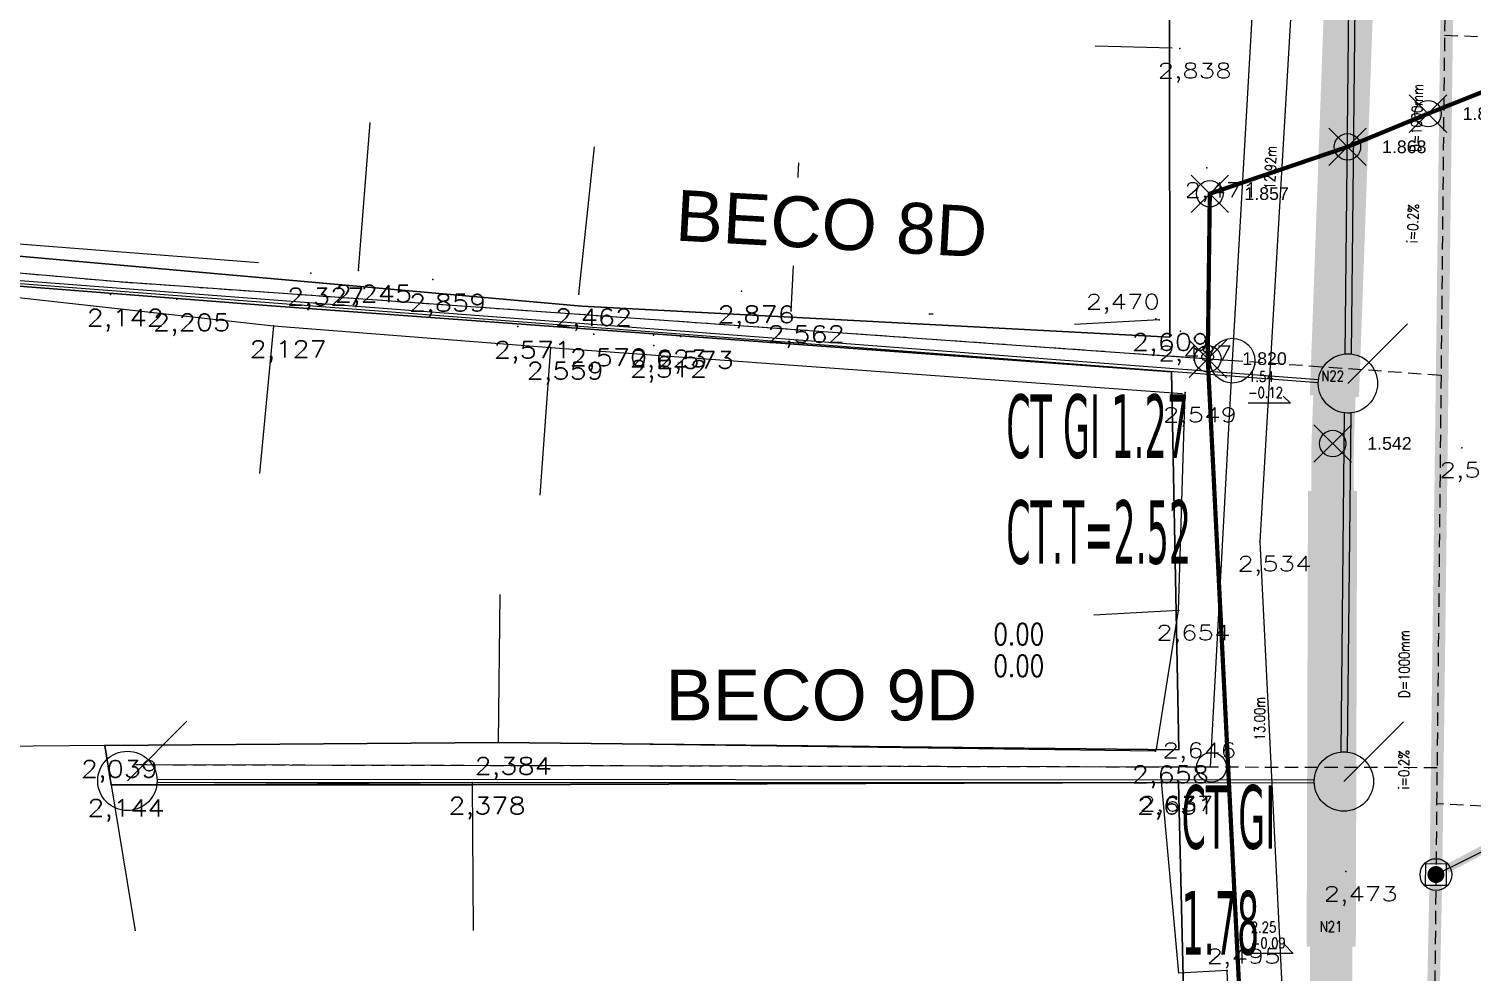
# Model space of a CAD drawing. Extents: x -160 to 364724, y -100 to 7353297.
# Drawn here: x 359243.2 to 359277.27, y 7352640.87 to 7352663.16 of the extents above; entities that cross this region are included whole.
import ezdxf
from ezdxf.enums import TextEntityAlignment as Align

# ---------------------------------------------------------------- set-up
doc = ezdxf.new("R2010")
doc.units = 0
doc.header["$LTSCALE"] = 5
for name, pattern in [('CENTER2', [1.125, 0.75, -0.125, 0.125, -0.125]), ('CONTINUO', [0]), ('DASHDOT2', [12.7, 6.35, -3.175, 0, -3.175]), ('HIDDEN2', [0.1875, 0.125, -0.0625])]:
    doc.linetypes.add(name, pattern=pattern)
for name, color, linetype in [('0-quadras', 6, 'Continuous'), ('ID_TRECHO_PV', 7, 'Continuous'), ('LIN - ADUTORA', 2, 'Continuous'), ('LIN - PV ESG', 4, 'Continuous'), ('LIN - REDE EXISTENTE SECUNDÁRIA', 2, 'Continuous'), ('LT-COTAS', 7, 'CONTINUO'), ('LT-COTAS-W', 7, 'CONTINUO'), ('ortofoto', 7, 'Continuous'), ('P_Eixo', 1, 'CENTER2'), ('PONTOS-AGUA_U', 7, 'Continuous'), ('PONTOS-CAIXAS', 7, 'Continuous'), ('PONTOS-CAIXAS_U', 1, 'Continuous'), ('PS_IND_COMPRIMENTO', 7, 'Continuous'), ('PS_IND_DIAMETRO', 7, 'Continuous'), ('PS_IND_INCLINACAO', 7, 'Continuous'), ('PS_PONTOS_IDENTIFICACAO_LIN', 7, 'Continuous'), ('PS_PONTOS_IDENTIFICACAO_TXT', 7, 'Continuous'), ('T-MARGEM', 7, 'Continuous'), ('TUBO_DE_CONCRETO', 2, 'Continuous'), ('TUBO_PE_80_NTS194_PN_12_5', 7, 'Continuous'), ('TUBO_PVC', 1, 'Continuous'), ('V-NODE', 1, 'Continuous'), ('V-NODE-TEXT', 11, 'Continuous'), ('ZZ-Carimbo Texto', 7, 'Continuous')]:
    doc.layers.add(name, color=color, linetype=linetype)
for name, color, linetype, lineweight in [('LIN - AF', 142, 'Continuous', 5), ('LT-ALINHAMENTO-PREDIAL', 4, 'DASHDOT2', 25), ('LT-BORDA', 1, 'Continuous', 9)]:
    doc.layers.add(name, color=color, linetype=linetype, lineweight=lineweight)
doc.styles.add('1_0250 R200', font='verdana.ttf', dxfattribs={"width": 0.4, "height": 0.4})
doc.styles.add('CARIMBO', font='arial.ttf', dxfattribs={"height": 2})
doc.styles.add('ROMANS', font='ROMANS.shx', dxfattribs={"height": 2})
doc.styles.add('simplex', font='simplex.shx', dxfattribs={"width": 0.8})
doc.styles.get("Standard").update_dxf_attribs({"font": 'arial.ttf'})
picture_1 = doc.add_image_def('image1.tif', size_in_pixel=(14710, 13573))

# ---------------------------------------------------------------- blocks, each defined once
blk = doc.blocks.new('*U151')
at = {"color": 0, "linetype": 'ByBlock', "lineweight": -2, "transparency": 16777216}
for p, q in [((-0.707, -0.707), (0.707, 0.707)), ((-0.707, 0.707), (0.707, -0.707))]:
    blk.add_line(p, q, dxfattribs=at)
blk.add_circle((0, 0), 0.5, dxfattribs=at)
blk = doc.blocks.new('A$C16bf6896')
at = {"layer": 'V-NODE', "xscale": 0.625, "yscale": 0.625, "zscale": 0.625}
for p in [(-12.524, -168.07, 0.812), (-14.427, -168.855, 0.784), (-17.676, -169.961, 0.773), (-17.724, -173.859, 0.736), (-14.775, -175.862, 0.458)]:
    blk.add_blockref('*U151', p, dxfattribs=at)
at = {"layer": 'V-NODE-TEXT', "char_height": 0.3, "attachment_point": 4}
for s, insert in [('1.896', (-11.707, -168.07, 0.812)), ('1.868', (-13.61, -168.855, 0.784)), ('1.857', (-16.859, -169.961, 0.773)), ('1.820', (-16.907, -173.859, 0.736)), ('1.542', (-13.958, -175.862, 0.458))]:
    blk.add_mtext(s, dxfattribs=dict(at, insert=insert))
blk = doc.blocks.new('*U235', base_point=(359272.516, 7352638.31))
at = {"linetype": 'Continuous'}
blk.add_lwpolyline([(359272.266, 7352638.06), (359272.766, 7352638.06), (359272.766, 7352638.56), (359272.266, 7352638.56)], close=True, dxfattribs=at)
blk = doc.blocks.new('*U275')
at = {"layer": 'T-MARGEM'}
blk.add_line((0, 0), (0, 0.2), dxfattribs=at)
at = {"layer": 'T-MARGEM', "const_width": 0.025, "flags": 128}
blk.add_lwpolyline([(-0.0125, 0, 1), (0.0125, 0, 1)], format="xyb", close=True, dxfattribs=at)
blk = doc.blocks.new('SIMB_PONTO')
at = {"color": 0}
blk.add_point((0, 0), dxfattribs=at)
for tag in ['COTA', 'PONTO', 'DESC']:
    blk.add_attdef(tag, (0, 0), '', height=1)
blk = doc.blocks.new('*U976', base_point=(550.6981, 290.3575))
blk.add_circle((550.6981, 290.3575), 0.14)
blk = doc.blocks.new('*U979', base_point=(550.6981, 290.3575))
blk.add_circle((550.6981, 290.3575), 0.14)
blk = doc.blocks.new('*U980', base_point=(550.6981, 290.3575))
blk.add_circle((550.6981, 290.3575), 0.14)

msp = doc.modelspace()

# ---------------------------------------------------------------- linework, layer by layer
at = {"layer": 'ID_TRECHO_PV'}
for p, q in [((359274.342, 7352654.782), (359275.749, 7352656.189)), ((359245.526, 7352645.393), (359246.933, 7352646.8)), ((359274.246, 7352645.377), (359275.654, 7352646.784))]:
    msp.add_line(p, q, dxfattribs=at)
at = {"layer": 'LIN - ADUTORA', "const_width": 1}
msp.add_lwpolyline([(359273.849, 7352525.805), (359273.754, 7352541.797), (359273.686, 7352555.56), (359273.743, 7352569.511), (359273.685, 7352582.571), (359273.752, 7352589.143), (359273.627, 7352596.582), (359273.554, 7352609.884), (359273.678, 7352626.758), (359273.945, 7352640.358), (359273.982, 7352653.361), (359274.45, 7352666.276), (359275.111, 7352677.876), (359275.839, 7352692.418), (359277.395, 7352723.77), (359278.621, 7352734.972), (359280.655, 7352747.683), (359282.38, 7352759.029), (359286.168, 7352783.089)], dxfattribs=at)
at = {"layer": 'LIN - AF', "const_width": 0.1, "flags": 128}
msp.add_lwpolyline([(359272.615, 7352609.888), (359272.47, 7352626.553), (359271.033, 7352655.364), (359271.081, 7352659.262), (359274.33, 7352660.368), (359276.233, 7352661.153), (359278.737, 7352662.15), (359278.608, 7352664.413), (359278.694, 7352670.056), (359279.126, 7352695.121), (359279.704, 7352705.878), (359280.809, 7352721.846), (359281.968, 7352734.952), (359282.574, 7352740.817), (359283.984, 7352749.861), (359285.782, 7352758.994), (359287.238, 7352766.681), (359288.261, 7352773.982), (359289.175, 7352786.45)], dxfattribs=at)
at = {"layer": 'LIN - PV ESG'}
msp.add_circle((359276.42, 7352643.18, 1.686), 0.375, dxfattribs=at)
at = {"layer": 'LIN - REDE EXISTENTE SECUNDÁRIA', "flags": 128}
for points in [[(359271.101, 7352645.714), (359271.616, 7352655.317), (359272.461, 7352670.031)], [(359271.616, 7352655.317), (359245.319, 7352657.178), (359231.137, 7352658.419), (359221.657, 7352658.499)], [(359271.101, 7352645.714), (359245.725, 7352645.769)]]:
    msp.add_lwpolyline(points, dxfattribs=at)
at = {"layer": 'LIN - REDE EXISTENTE SECUNDÁRIA'}
for centre, radius in [((359271.616, 7352655.317), 0.529), ((359271.121, 7352645.713), 0.352)]:
    msp.add_circle(centre, radius, dxfattribs=at)
at = {"layer": 'LT-ALINHAMENTO-PREDIAL', "color": 8}
for p, q in [((359239.88, 7352657.154), (359248.973, 7352656.14)), ((359248.973, 7352656.14), (359255.515, 7352655.629)), ((359255.515, 7352655.629), (359270.436, 7352654.543)), ((359254.286, 7352646.296), (359244.991, 7352646.225)), ((359244.991, 7352646.225), (359245.142, 7352645.302)), ((359269.802, 7352646.094), (359254.286, 7352646.296)), ((359245.142, 7352645.302), (359253.667, 7352645.357)), ((359253.667, 7352645.357), (359269.926, 7352645.355))]:
    msp.add_line(p, q, dxfattribs=at)
at = {"layer": 'LT-ALINHAMENTO-PREDIAL', "color": 8, "flags": 128}
for points in [[(359222.504, 7352664.925), (359222.574, 7352659.3), (359226.582, 7352659.37), (359234.34, 7352658.943), (359240.979, 7352658.229), (359250.986, 7352657.451), (359256.182, 7352656.892), (359261.201, 7352656.493), (359269.803, 7352656.308), (359270.415, 7352666.34), (359270.462, 7352669.758)], [(359250.986, 7352657.451), (359251.258, 7352660.941)], [(359256.182, 7352656.892), (359256.557, 7352660.372)], [(359261.201, 7352656.493), (359261.377, 7352659.989)], [(359248.973, 7352656.14), (359248.643, 7352652.655)], [(359255.515, 7352655.629), (359255.261, 7352652.138)], [(359254.286, 7352646.296), (359254.331, 7352649.796)], [(359244.991, 7352646.225), (359241.491, 7352646.198)], [(359245.142, 7352645.302), (359245.707, 7352641.848)], [(359253.667, 7352645.357), (359253.69, 7352641.857)]]:
    msp.add_lwpolyline(points, dxfattribs=at)
for points, elevation in [([(359270.193, 7352662.699), (359268.375, 7352662.745)], 2.47), ([(359269.883, 7352656.282), (359267.886, 7352656.172)], 2.47), ([(359269.819, 7352646.139), (359270.343, 7352649.418), (359270.499, 7352654.565)], 2.646), ([(359270.343, 7352649.418), (359268.346, 7352649.308)], 2.646), ([(359271.677, 7352635.201), (359271.494, 7352640.911), (359270.35, 7352640.851), (359269.942, 7352645.379)], 2.518)]:
    msp.add_lwpolyline(points, dxfattribs=dict(at, elevation=elevation))
at = {"layer": 'LT-BORDA', "elevation": 1.964, "flags": 128}
msp.add_lwpolyline([(359285.357, 7352807.105), (359285.32, 7352800.475), (359285.02, 7352790.382), (359284.671, 7352779.556), (359281.754, 7352765.541), (359279.337, 7352752.034), (359277.007, 7352732.22), (359275.462, 7352722.544), (359274.896, 7352703.772), (359274.009, 7352691.625), (359274.002, 7352679.063), (359273.852, 7352678.144), (359272.259, 7352651.048), (359273.578, 7352624.485), (359274.354, 7352599.621), (359274.277, 7352581.926), (359273.89, 7352568.26), (359274.32, 7352510.876)], dxfattribs=at)
at = {"layer": 'P_Eixo', "color": 1, "linetype": 'HIDDEN2', "ltscale": 0.5}
for p, q in [((359276.622, 7352663.005), (359294.205, 7352662.404)), ((359245.319, 7352657.178), (359231.137, 7352658.419)), ((359276.446, 7352645.703), (359245.725, 7352645.769))]:
    msp.add_line(p, q, dxfattribs=at)
at = {"layer": 'P_Eixo', "color": 1, "linetype": 'HIDDEN2', "ltscale": 0.5, "flags": 128}
for points in [[(359290.602, 7352823.732), (359287.134, 7352778.385), (359278.894, 7352733.428), (359276.926, 7352692.908), (359276.424, 7352643.555), (359275.887, 7352589.752), (359277.551, 7352545.469), (359276.867, 7352505.597), (359277.842, 7352457.728), (359277.647, 7352423.209), (359277.161, 7352411.589), (359279.5, 7352389.378), (359286.267, 7352368.996), (359296.599, 7352348.041)], [(359295.8, 7352643.943), (359276.437, 7352644.847)]]:
    msp.add_lwpolyline(points, dxfattribs=at)
at = {"layer": 'PS_PONTOS_IDENTIFICACAO_LIN', "linetype": 'Continuous'}
for points in [[(359272.813, 7352654.482), (359272.986, 7352654.316), (359271.986, 7352654.316)], [(359272.838, 7352641.539), (359273.05, 7352641.313), (359272.05, 7352641.313)]]:
    msp.add_lwpolyline(points, dxfattribs=at)
at = {"layer": 'TUBO_DE_CONCRETO', "const_width": 1.16}
for points in [[(359274.023, 7352654.479), (359274.409, 7352665.158)], [(359273.948, 7352641.478), (359273.979, 7352652.241)]]:
    msp.add_lwpolyline(points, dxfattribs=at)
at = {"layer": 'TUBO_PE_80_NTS194_PN_12_5', "linetype": 'Continuous'}
for points in [[(359274.487, 7352668.985), (359274.407, 7352668.986), (359274.269, 7352655.482), (359274.349, 7352655.481), (359274.429, 7352655.48), (359274.567, 7352668.985)], [(359274.335, 7352654.082), (359274.255, 7352654.083), (359274.174, 7352646.078), (359274.254, 7352646.077), (359274.334, 7352646.076), (359274.415, 7352654.081)], [(359246.226, 7352645.393), (359246.226, 7352645.361), (359273.546, 7352645.346), (359273.546, 7352645.378), (359273.547, 7352645.409), (359246.226, 7352645.424)]]:
    msp.add_lwpolyline(points, close=True, dxfattribs=at)
at = {"layer": 'TUBO_PVC'}
for points, const_width in [([(359276.423, 7352643.43), (359276.753, 7352669.747)], 0.3), ([(359279.109, 7352644.6), (359276.671, 7352643.312)], 0.2), ([(359276.244, 7352634.781), (359276.415, 7352642.93)], 0.3)]:
    msp.add_lwpolyline(points, dxfattribs=dict(at, const_width=const_width))

# ---------------------------------------------------------------- block references
at = {"layer": 'LT-COTAS'}
ref = msp.add_blockref('SIMB_PONTO', (359270.374, 7352662.694, 2.838), dxfattribs=at)
ref.add_attrib('COTA', '2,838', dxfattribs={"layer": '0', "color": 8, "height": 0.35, "style": 'simplex', "width": 1.25, "flags": 8}).set_placement((359269.849, 7352661.994), (359271.599, 7352661.994), align=Align.FIT)
for p in [(359270.374, 7352662.694, 2.838), (359271.01, 7352659.875, 2.471), (359269.883, 7352656.282, 2.47), (359270.391, 7352656.017, 2.487), (359270.499, 7352654.565, 2.549), (359277.029, 7352653.261, 2.533), (359272.259, 7352651.048, 2.534), (359270.343, 7352649.418, 2.654), (359269.819, 7352646.139, 2.646), (359269.942, 7352645.379, 2.637), (359274.292, 7352643.248, 2.473), (359274.292, 7352643.248, 2.473), (359274.292, 7352643.248, 2.473), (359271.494, 7352640.911, 2.495)]:
    msp.add_blockref('SIMB_PONTO', p, dxfattribs=at)
ref = msp.add_blockref('SIMB_PONTO', (359271.01, 7352659.875, 2.471), dxfattribs=at)
ref.add_attrib('COTA', '2,471', dxfattribs={"layer": '0', "color": 8, "height": 0.35, "style": 'simplex', "width": 1.4, "flags": 8}).set_placement((359270.485, 7352659.175), (359272.235, 7352659.175), align=Align.FIT)
ref = msp.add_blockref('SIMB_PONTO', (359269.883, 7352656.282, 2.47), dxfattribs=at)
ref.add_attrib('COTA', '2,470', dxfattribs={"layer": '0', "color": 8, "height": 0.35, "style": 'simplex', "width": 1.25, "flags": 8}).set_placement((359268.153, 7352656.537, 2.47), (359269.903, 7352656.537, 2.47), align=Align.FIT)
ref = msp.add_blockref('SIMB_PONTO', (359270.391, 7352656.017, 2.487), dxfattribs=at)
ref.add_attrib('COTA', '2,487', dxfattribs={"layer": '0', "color": 8, "height": 0.35, "style": 'simplex', "width": 1.25, "flags": 8}).set_placement((359269.866, 7352655.317), (359271.616, 7352655.317), align=Align.FIT)
ref = msp.add_blockref('SIMB_PONTO', (359270.499, 7352654.565, 2.549), dxfattribs=at)
ref.add_attrib('COTA', '2,549', dxfattribs={"layer": '0', "color": 8, "height": 0.35, "style": 'simplex', "width": 1.26506, "flags": 8}).set_placement((359269.974, 7352653.865), (359271.724, 7352653.865), align=Align.FIT)
ref = msp.add_blockref('SIMB_PONTO', (359277.029, 7352653.261, 2.533), dxfattribs=at)
ref.add_attrib('COTA', '2,533', dxfattribs={"layer": '0', "color": 8, "height": 0.35, "style": 'simplex', "width": 1.25, "flags": 8}).set_placement((359276.504, 7352652.561), (359278.254, 7352652.561), align=Align.FIT)
ref = msp.add_blockref('SIMB_PONTO', (359272.259, 7352651.048, 2.534), dxfattribs=at)
ref.add_attrib('COTA', '2,534', dxfattribs={"layer": '0', "color": 8, "height": 0.35, "style": 'simplex', "width": 1.235294, "flags": 8}).set_placement((359271.734, 7352650.348), (359273.484, 7352650.348), align=Align.FIT)
ref = msp.add_blockref('SIMB_PONTO', (359270.343, 7352649.418, 2.654), dxfattribs=at)
ref.add_attrib('COTA', '2,654', dxfattribs={"layer": '0', "color": 8, "height": 0.35, "style": 'simplex', "width": 1.235294, "flags": 8}).set_placement((359269.818, 7352648.718), (359271.568, 7352648.718), align=Align.FIT)
ref = msp.add_blockref('SIMB_PONTO', (359269.819, 7352646.139, 2.646), dxfattribs=at)
ref.add_attrib('COTA', '2,646', dxfattribs={"layer": '0', "color": 8, "height": 0.35, "style": 'simplex', "width": 1.26506, "flags": 8}).set_placement((359269.964, 7352645.94), (359271.714, 7352645.94), align=Align.FIT)
ref = msp.add_blockref('SIMB_PONTO', (359269.942, 7352645.379, 2.637), dxfattribs=at)
ref.add_attrib('COTA', '2,637', dxfattribs={"layer": '0', "color": 8, "height": 0.35, "style": 'simplex', "width": 1.25, "flags": 8}).set_placement((359269.417, 7352644.679), (359271.167, 7352644.679), align=Align.FIT)
ref = msp.add_blockref('SIMB_PONTO', (359274.292, 7352643.248, 2.473), dxfattribs=at)
ref.add_attrib('COTA', '2,473', dxfattribs={"layer": '0', "color": 8, "height": 0.35, "style": 'simplex', "width": 1.25, "flags": 8}).set_placement((359273.767, 7352642.548), (359275.517, 7352642.548), align=Align.FIT)
ref = msp.add_blockref('SIMB_PONTO', (359274.292, 7352643.248, 2.473), dxfattribs=at)
ref.add_attrib('COTA', '2,473', dxfattribs={"layer": '0', "color": 8, "height": 0.35, "style": 'simplex', "width": 1.25, "flags": 8}).set_placement((359273.767, 7352642.548), (359275.517, 7352642.548), align=Align.FIT)
ref = msp.add_blockref('SIMB_PONTO', (359274.292, 7352643.248, 2.473), dxfattribs=at)
ref.add_attrib('COTA', '2,473', dxfattribs={"layer": '0', "color": 8, "height": 0.35, "style": 'simplex', "width": 1.25, "flags": 8}).set_placement((359273.767, 7352642.548), (359275.517, 7352642.548), align=Align.FIT)
at = {"layer": 'LT-COTAS', "color": 3}
ref = msp.add_blockref('SIMB_PONTO', (359274.292, 7352643.248, 2.473), dxfattribs=at)
ref.add_attrib('COTA', '2,473', dxfattribs={"layer": '0', "color": 8, "height": 0.35, "style": 'simplex', "width": 1.25, "flags": 8}).set_placement((359273.767, 7352642.548), (359275.517, 7352642.548), align=Align.FIT)
msp.add_blockref('SIMB_PONTO', (359274.292, 7352643.248, 2.473), dxfattribs=at)
at = {"layer": 'LT-COTAS'}
ref = msp.add_blockref('SIMB_PONTO', (359271.494, 7352640.911, 2.495), dxfattribs=at)
ref.add_attrib('COTA', '2,495', dxfattribs={"layer": '0', "color": 8, "height": 0.35, "style": 'simplex', "width": 1.25, "flags": 8}).set_placement((359271.004, 7352641.076, 1.964), (359272.754, 7352641.076, 1.964), align=Align.FIT)
at = {"layer": 'LT-COTAS-W', "color": 3}
ref = msp.add_blockref('SIMB_PONTO', (359250.986, 7352657.452, 2.245), dxfattribs=at)
ref.add_attrib('COTA', '2,245', dxfattribs={"layer": '0', "color": 8, "height": 0.4, "style": 'simplex', "width": 1.140625, "flags": 8}).set_placement((359250.424, 7352656.702), (359252.249, 7352656.702), align=Align.FIT)
for p in [(359250.986, 7352657.452, 2.245), (359249.857, 7352657.382, 2.327), (359252.739, 7352657.236, 2.859), (359245.127, 7352656.883, 2.142), (359246.693, 7352656.773, 2.205), (359256.182, 7352656.892, 2.462), (359260.021, 7352656.961, 2.876), (359261.201, 7352656.494, 2.562), (359248.973, 7352656.14, 2.127), (359254.741, 7352656.124, 2.571), (359269.803, 7352656.308, 2.609), (359256.536, 7352655.946, 2.57), (359257.947, 7352655.919, 2.623), (359258.583, 7352655.887, 2.573), (359255.515, 7352655.629, 2.559), (359257.953, 7352655.675, 2.512), (359244.991, 7352646.225, 2.039), (359254.286, 7352646.296, 2.384), (359269.802, 7352646.094, 2.658), (359245.142, 7352645.302, 2.144), (359253.667, 7352645.357, 2.378), (359269.926, 7352645.355, 2.631)]:
    msp.add_blockref('SIMB_PONTO', p, dxfattribs=at)
ref = msp.add_blockref('SIMB_PONTO', (359249.857, 7352657.382, 2.327), dxfattribs=at)
ref.add_attrib('COTA', '2,327', dxfattribs={"layer": '0', "color": 8, "height": 0.4, "style": 'simplex', "width": 1.140625, "flags": 8}).set_placement((359249.295, 7352656.632), (359251.12, 7352656.632), align=Align.FIT)
ref = msp.add_blockref('SIMB_PONTO', (359252.739, 7352657.236, 2.859), dxfattribs=at)
ref.add_attrib('COTA', '2,859', dxfattribs={"layer": '0', "color": 8, "height": 0.4, "style": 'simplex', "width": 1.154367, "flags": 8}).set_placement((359252.176, 7352656.486), (359254.001, 7352656.486), align=Align.FIT)
ref = msp.add_blockref('SIMB_PONTO', (359245.127, 7352656.883, 2.142), dxfattribs=at)
ref.add_attrib('COTA', '2,142', dxfattribs={"layer": '0', "color": 8, "height": 0.4, "style": 'simplex', "width": 1.197656, "flags": 8}).set_placement((359244.564, 7352656.133), (359246.389, 7352656.133), align=Align.FIT)
ref = msp.add_blockref('SIMB_PONTO', (359246.693, 7352656.773, 2.205), dxfattribs=at)
ref.add_attrib('COTA', '2,205', dxfattribs={"layer": '0', "color": 8, "height": 0.4, "style": 'simplex', "width": 1.140625, "flags": 8}).set_placement((359246.13, 7352656.023), (359247.955, 7352656.023), align=Align.FIT)
ref = msp.add_blockref('SIMB_PONTO', (359256.182, 7352656.892, 2.462), dxfattribs=at)
ref.add_attrib('COTA', '2,462', dxfattribs={"layer": '0', "color": 8, "height": 0.4, "style": 'simplex', "width": 1.140625, "flags": 8}).set_placement((359255.62, 7352656.142), (359257.445, 7352656.142), align=Align.FIT)
ref = msp.add_blockref('SIMB_PONTO', (359260.021, 7352656.961, 2.876), dxfattribs=at)
ref.add_attrib('COTA', '2,876', dxfattribs={"layer": '0', "color": 8, "height": 0.4, "style": 'simplex', "width": 1.154367, "flags": 8}).set_placement((359259.459, 7352656.211), (359261.284, 7352656.211), align=Align.FIT)
ref = msp.add_blockref('SIMB_PONTO', (359261.201, 7352656.494, 2.562), dxfattribs=at)
ref.add_attrib('COTA', '2,562', dxfattribs={"layer": '0', "color": 8, "height": 0.4, "style": 'simplex', "width": 1.140625, "flags": 8}).set_placement((359260.638, 7352655.744), (359262.463, 7352655.744), align=Align.FIT)
ref = msp.add_blockref('SIMB_PONTO', (359248.973, 7352656.14, 2.127), dxfattribs=at)
ref.add_attrib('COTA', '2,127', dxfattribs={"layer": '0', "color": 8, "height": 0.4, "style": 'simplex', "width": 1.197656, "flags": 8}).set_placement((359248.411, 7352655.39), (359250.236, 7352655.39), align=Align.FIT)
ref = msp.add_blockref('SIMB_PONTO', (359254.741, 7352656.124, 2.571), dxfattribs=at)
ref.add_attrib('COTA', '2,571', dxfattribs={"layer": '0', "color": 8, "height": 0.4, "style": 'simplex', "width": 1.2775, "flags": 8}).set_placement((359254.178, 7352655.374), (359256.003, 7352655.374), align=Align.FIT)
ref = msp.add_blockref('SIMB_PONTO', (359269.803, 7352656.308, 2.609), dxfattribs=at)
ref.add_attrib('COTA', '2,609', dxfattribs={"layer": '0', "color": 8, "height": 0.4, "style": 'simplex', "width": 1.154367, "flags": 8}).set_placement((359269.241, 7352655.558), (359271.066, 7352655.558), align=Align.FIT)
ref = msp.add_blockref('SIMB_PONTO', (359256.536, 7352655.946, 2.57), dxfattribs=at)
ref.add_attrib('COTA', '2,570', dxfattribs={"layer": '0', "color": 8, "height": 0.4, "style": 'simplex', "width": 1.140625, "flags": 8}).set_placement((359255.973, 7352655.196), (359257.798, 7352655.196), align=Align.FIT)
ref = msp.add_blockref('SIMB_PONTO', (359257.947, 7352655.919, 2.623), dxfattribs=at)
ref.add_attrib('COTA', '2,623', dxfattribs={"layer": '0', "color": 8, "height": 0.4, "style": 'simplex', "width": 1.140625, "flags": 8}).set_placement((359257.384, 7352655.169), (359259.209, 7352655.169), align=Align.FIT)
ref = msp.add_blockref('SIMB_PONTO', (359258.583, 7352655.887, 2.573), dxfattribs=at)
ref.add_attrib('COTA', '2,573', dxfattribs={"layer": '0', "color": 8, "height": 0.4, "style": 'simplex', "width": 1.140625, "flags": 8}).set_placement((359258.02, 7352655.137), (359259.845, 7352655.137), align=Align.FIT)
ref = msp.add_blockref('SIMB_PONTO', (359255.515, 7352655.629, 2.559), dxfattribs=at)
ref.add_attrib('COTA', '2,559', dxfattribs={"layer": '0', "color": 8, "height": 0.4, "style": 'simplex', "width": 1.154367, "flags": 8}).set_placement((359254.952, 7352654.879), (359256.777, 7352654.879), align=Align.FIT)
ref = msp.add_blockref('SIMB_PONTO', (359257.953, 7352655.675, 2.512), dxfattribs=at)
ref.add_attrib('COTA', '2,512', dxfattribs={"layer": '0', "color": 8, "height": 0.4, "style": 'simplex', "width": 1.197656, "flags": 8}).set_placement((359257.39, 7352654.925), (359259.215, 7352654.925), align=Align.FIT)
ref = msp.add_blockref('SIMB_PONTO', (359244.991, 7352646.225, 2.039), dxfattribs=at)
ref.add_attrib('COTA', '2,039', dxfattribs={"layer": '0', "color": 8, "height": 0.4, "style": 'simplex', "width": 1.154367, "flags": 8}).set_placement((359244.429, 7352645.475), (359246.254, 7352645.475), align=Align.FIT)
ref = msp.add_blockref('SIMB_PONTO', (359254.286, 7352646.296, 2.384), dxfattribs=at)
ref.add_attrib('COTA', '2,384', dxfattribs={"layer": '0', "color": 8, "height": 0.4, "style": 'simplex', "width": 1.127206, "flags": 8}).set_placement((359253.723, 7352645.546), (359255.548, 7352645.546), align=Align.FIT)
ref = msp.add_blockref('SIMB_PONTO', (359269.802, 7352646.094, 2.658), dxfattribs=at)
ref.add_attrib('COTA', '2,658', dxfattribs={"layer": '0', "color": 8, "height": 0.4, "style": 'simplex', "width": 1.140625, "flags": 8}).set_placement((359269.239, 7352645.344), (359271.064, 7352645.344), align=Align.FIT)
ref = msp.add_blockref('SIMB_PONTO', (359245.142, 7352645.302, 2.144), dxfattribs=at)
ref.add_attrib('COTA', '2,144', dxfattribs={"layer": '0', "color": 8, "height": 0.4, "style": 'simplex', "width": 1.18287, "flags": 8}).set_placement((359244.58, 7352644.552), (359246.405, 7352644.552), align=Align.FIT)
ref = msp.add_blockref('SIMB_PONTO', (359253.667, 7352645.357, 2.378), dxfattribs=at)
ref.add_attrib('COTA', '2,378', dxfattribs={"layer": '0', "color": 8, "height": 0.4, "style": 'simplex', "width": 1.140625, "flags": 8}).set_placement((359253.105, 7352644.607), (359254.93, 7352644.607), align=Align.FIT)
ref = msp.add_blockref('SIMB_PONTO', (359269.926, 7352645.355, 2.631), dxfattribs=at)
ref.add_attrib('COTA', '2,631', dxfattribs={"layer": '0', "color": 8, "height": 0.4, "style": 'simplex', "width": 1.2775, "flags": 8}).set_placement((359269.363, 7352644.605), (359271.188, 7352644.605), align=Align.FIT)
at = {"layer": 'PONTOS-AGUA_U', "xscale": 5, "yscale": 5, "zscale": 5}
for name, p in [('*U976', (359274.342, 7352654.782)), ('*U980', (359245.526, 7352645.393)), ('*U979', (359274.246, 7352645.377))]:
    msp.add_blockref(name, p, dxfattribs=at)
at = {"layer": 'PONTOS-CAIXAS', "rotation": 359.4165887175848}
msp.add_blockref('*U235', (359276.42, 7352643.18), dxfattribs=at)
at = {"layer": 'PONTOS-CAIXAS_U', "xscale": 7.999999999999999, "yscale": 7.999999999999999, "zscale": 7.999999999999999, "rotation": 296.3702818064322}
msp.add_blockref('*U275', (359276.42, 7352643.18), dxfattribs=at)
at = {"layer": 'V-NODE-TEXT'}
msp.add_blockref('A$C16bf6896', (359288.757, 7352829.223, 1.084), dxfattribs=at)

# ---------------------------------------------------------------- texts
at = {"layer": 'LIN - REDE EXISTENTE SECUNDÁRIA', "char_height": 1.5, "attachment_point": 1, "style": '1_0250 R200'}
for s, width, gutter_width, insert in [('CT GI 1.27\\PCT.T=2.52', 4.38219, 2.951, (359266.275, 7352654.522)), ('CT GI 1.78', 2.69755, 3.526, (359270.414, 7352645.291))]:
    msp.add_mtext_dynamic_manual_height_columns(s, width=width, gutter_width=gutter_width, heights=[0], dxfattribs=dict(at, insert=insert))
at = {"layer": 'PS_IND_COMPRIMENTO', "style": 'ROMANS', "width": 0.8}
for s, rotation, p in [('12.92m', 87.9247, (359272.512, 7352659.88)), ('13.00m', 89.837, (359272.259, 7352646.864))]:
    msp.add_text(s, height=0.25, rotation=rotation, dxfattribs=at).set_placement(p, align=Align.MIDDLE_CENTER)
at = {"layer": 'PS_IND_DIAMETRO', "style": 'ROMANS', "width": 0.8}
for rotation, p in [(87.9247, (359275.967, 7352661.056)), (89.837, (359275.672, 7352648.155))]:
    msp.add_text('D=1000mm', height=0.25, rotation=rotation, dxfattribs=at).set_placement(p, align=Align.MIDDLE_CENTER)
at = {"layer": 'PS_IND_INCLINACAO', "style": 'ROMANS', "width": 0.8}
for rotation, p in [(87.9247, (359275.876, 7352658.558)), (89.837, (359275.665, 7352645.655))]:
    msp.add_text('i=0.2%', height=0.25, rotation=rotation, dxfattribs=at).set_placement(p, align=Align.MIDDLE_CENTER)
at = {"layer": 'PS_PONTOS_IDENTIFICACAO_TXT', "style": 'ROMANS', "width": 0.8}
for s, p in [('1.54', (359271.986, 7352654.816)), ('-0.12', (359271.986, 7352654.441)), ('2.25', (359272.05, 7352641.813)), ('-0.09', (359272.05, 7352641.438))]:
    msp.add_text(s, height=0.25, dxfattribs=at).set_placement(p)
for s, p in [('N22', (359273.982, 7352654.831)), ('N21', (359273.945, 7352641.828))]:
    msp.add_text(s, height=0.25, dxfattribs=at).set_placement(p, align=Align.CENTER)

# ---------------------------------------------------------------- next in the draw order: wipeouts: each hides what was drawn before it
at = {"linetype": 'Continuous', "ltscale": 4}
for points in [[(359258.123, 7352657.734), (359266.098, 7352657.296), (359266.213, 7352659.374), (359258.237, 7352659.813)], [(359257.934, 7352646.379), (359265.921, 7352646.379), (359265.922, 7352648.461), (359257.934, 7352648.461)]]:
    msp.add_wipeout(points, dxfattribs=at).dxf.layer = 'ZZ-Carimbo Texto'

# ---------------------------------------------------------------- next in the draw order: wipeouts: each hides what was drawn before it
for points in [[(359258.123, 7352657.734), (359266.098, 7352657.296), (359266.213, 7352659.374), (359258.237, 7352659.813)], [(359257.934, 7352646.379), (359265.921, 7352646.379), (359265.922, 7352648.461), (359257.934, 7352648.461)]]:
    msp.add_wipeout(points, dxfattribs=at).dxf.layer = 'ZZ-Carimbo Texto'

# ---------------------------------------------------------------- next in the draw order: linework, layer by layer
at = {"layer": '0-quadras', "color": 5, "lineweight": 30, "ltscale": 0.3}
for points in [[(359211.587, 7352671.357), (359221.388, 7352671.321), (359221.564, 7352665.037), (359223.444, 7352664.813), (359223.783, 7352670.452), (359235.201, 7352669.63), (359243.838, 7352669.819), (359249.917, 7352669.877), (359270.121, 7352669.711), (359270.14, 7352655.877), (359256.253, 7352656.607), (359233.746, 7352658.605), (359205.668, 7352658.957)], [(359193.555, 7352658.194), (359221.574, 7352658.253), (359236.095, 7352657.614), (359248.927, 7352656.615), (359270.174, 7352655.053), (359270.349, 7352646.123), (359254.286, 7352646.296), (359244.991, 7352646.225), (359245.142, 7352645.302), (359253.667, 7352645.302), (359269.926, 7352645.355), (359270.344, 7352645.355), (359270.584, 7352635.192), (359267.214, 7352635.019), (359257.464, 7352634.819), (359246.057, 7352634.309), (359240.027, 7352633.965), (359232.921, 7352633.704), (359232.826, 7352639.04), (359226.148, 7352639.653), (359213.86, 7352638.799)]]:
    msp.add_lwpolyline(points, dxfattribs=at)
at = {"layer": 'P_Eixo', "color": 1, "linetype": 'HIDDEN2', "ltscale": 0.5}
msp.add_line((359276.54, 7352654.969), (359245.319, 7352657.178), dxfattribs=at)

# ---------------------------------------------------------------- next in the draw order: texts
at = {"layer": 'PONTOS-AGUA_U', "style": 'ROMANS', "width": 0.8}
for p in [(359265.972, 7352648.609), (359265.972, 7352647.859)]:
    msp.add_text('0.00', height=0.5, dxfattribs=at).set_placement(p)
at = {"layer": 'ZZ-Carimbo Texto', "linetype": 'Continuous', "ltscale": 4, "style": 'CARIMBO'}
for s, rotation, p in [('BECO 8D', 356.8522, (359262.151, 7352658.555)), ('BECO 9D', 359.9955, (359261.911, 7352647.42))]:
    msp.add_text(s, height=1.2, rotation=rotation, dxfattribs=at).set_placement(p, align=Align.MIDDLE_CENTER)

# ---------------------------------------------------------------- next in the draw order: pictures from other files: only their frames are drawn
image = msp.add_image(picture_1, insert=(359073.892, 7352258.636), size_in_units=(734.398, 677.634), dxfattribs=dict(fade=70))
image.dxf.flags = 14
at = {"layer": 'ortofoto'}
image = msp.add_image(picture_1, insert=(359073.892, 7352258.636), size_in_units=(734.398, 677.634), dxfattribs=dict(at, fade=29))
image.dxf.flags = 14

# ---------------------------------------------------------------- next in the draw order: wipeouts: each hides what was drawn before it
at = {"linetype": 'Continuous', "ltscale": 4}
for points in [[(359258.123, 7352657.734), (359266.098, 7352657.296), (359266.213, 7352659.374), (359258.237, 7352659.813)], [(359257.934, 7352646.379), (359265.921, 7352646.379), (359265.922, 7352648.461), (359257.934, 7352648.461)]]:
    msp.add_wipeout(points, dxfattribs=at).dxf.layer = 'ZZ-Carimbo Texto'

# ---------------------------------------------------------------- next in the draw order: wipeouts: each hides what was drawn before it
for points in [[(359258.123, 7352657.734), (359266.098, 7352657.296), (359266.213, 7352659.374), (359258.237, 7352659.813)], [(359257.934, 7352646.379), (359265.921, 7352646.379), (359265.922, 7352648.461), (359257.934, 7352648.461)]]:
    msp.add_wipeout(points, dxfattribs=at).dxf.layer = 'ZZ-Carimbo Texto'

# ---------------------------------------------------------------- next in the draw order: linework, layer by layer
at = {"layer": 'TUBO_PE_80_NTS194_PN_12_5', "linetype": 'Continuous'}
msp.add_lwpolyline([(359231.635, 7352658.038), (359231.633, 7352658.006), (359273.642, 7352654.803), (359273.645, 7352654.835), (359273.647, 7352654.866), (359231.638, 7352658.069)], close=True, dxfattribs=at)

# ---------------------------------------------------------------- next in the draw order: texts
at = {"layer": 'ZZ-Carimbo Texto', "linetype": 'Continuous', "ltscale": 4, "style": 'CARIMBO'}
for s, rotation, p in [('BECO 8D', 356.8522, (359262.151, 7352658.555)), ('BECO 9D', 359.9955, (359261.911, 7352647.42))]:
    msp.add_text(s, height=1.2, rotation=rotation, dxfattribs=at).set_placement(p, align=Align.MIDDLE_CENTER)

doc.saveas('drawing.dxf')
